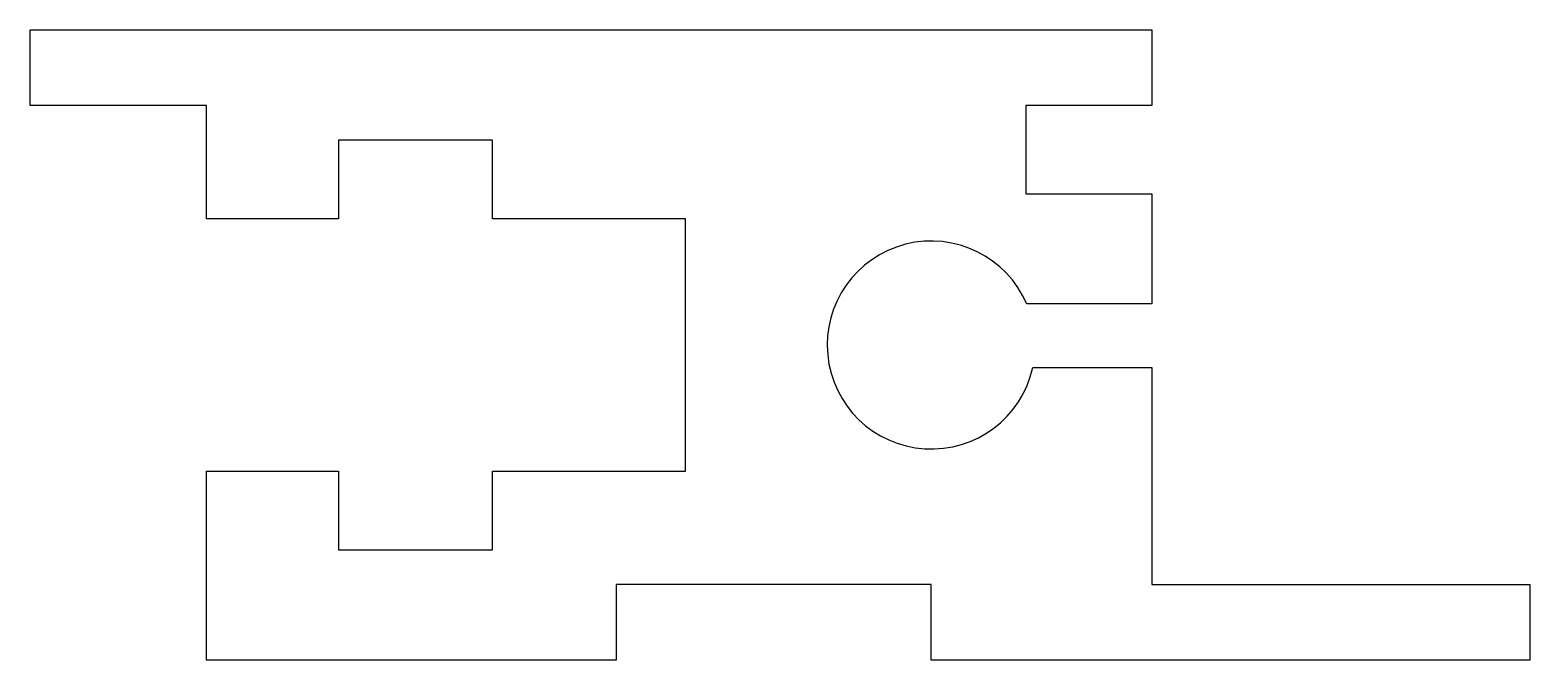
# Model space of a CAD drawing. Header units: millimetres. Extents: x -14.3 to 9.5, y -5 to 5.
import ezdxf

# ---------------------------------------------------------------- set-up
doc = ezdxf.new("R2010")
doc.units = ezdxf.units.MM
doc.layers.get('0').update_dxf_attribs({"linetype": 'CONTINUOUS'})

msp = doc.modelspace()

# ---------------------------------------------------------------- linework, layer by layer
msp.add_lwpolyline([(-14.3, 3.8), (-14.3, 5), (3.5, 5), (3.5, 3.8), (1.5, 3.8), (1.5, 2.4), (3.5, 2.4), (3.5, 0.652), (1.516, 0.652, 6.350785), (1.611, -0.358), (3.5, -0.358), (3.5, -3.8), (9.5, -3.8), (9.5, -5), (0, -5), (0, -3.8), (-5, -3.8), (-5, -5), (-11.5, -5), (-11.5, -2), (-9.405, -2), (-9.405, -3.25), (-6.962, -3.25), (-6.962, -2), (-3.9, -2), (-3.9, 2), (-6.962, 2), (-6.962, 3.25), (-9.405, 3.25), (-9.405, 2), (-11.5, 2), (-11.5, 3.8)], format="xyb", close=True)

doc.saveas('drawing.dxf')
